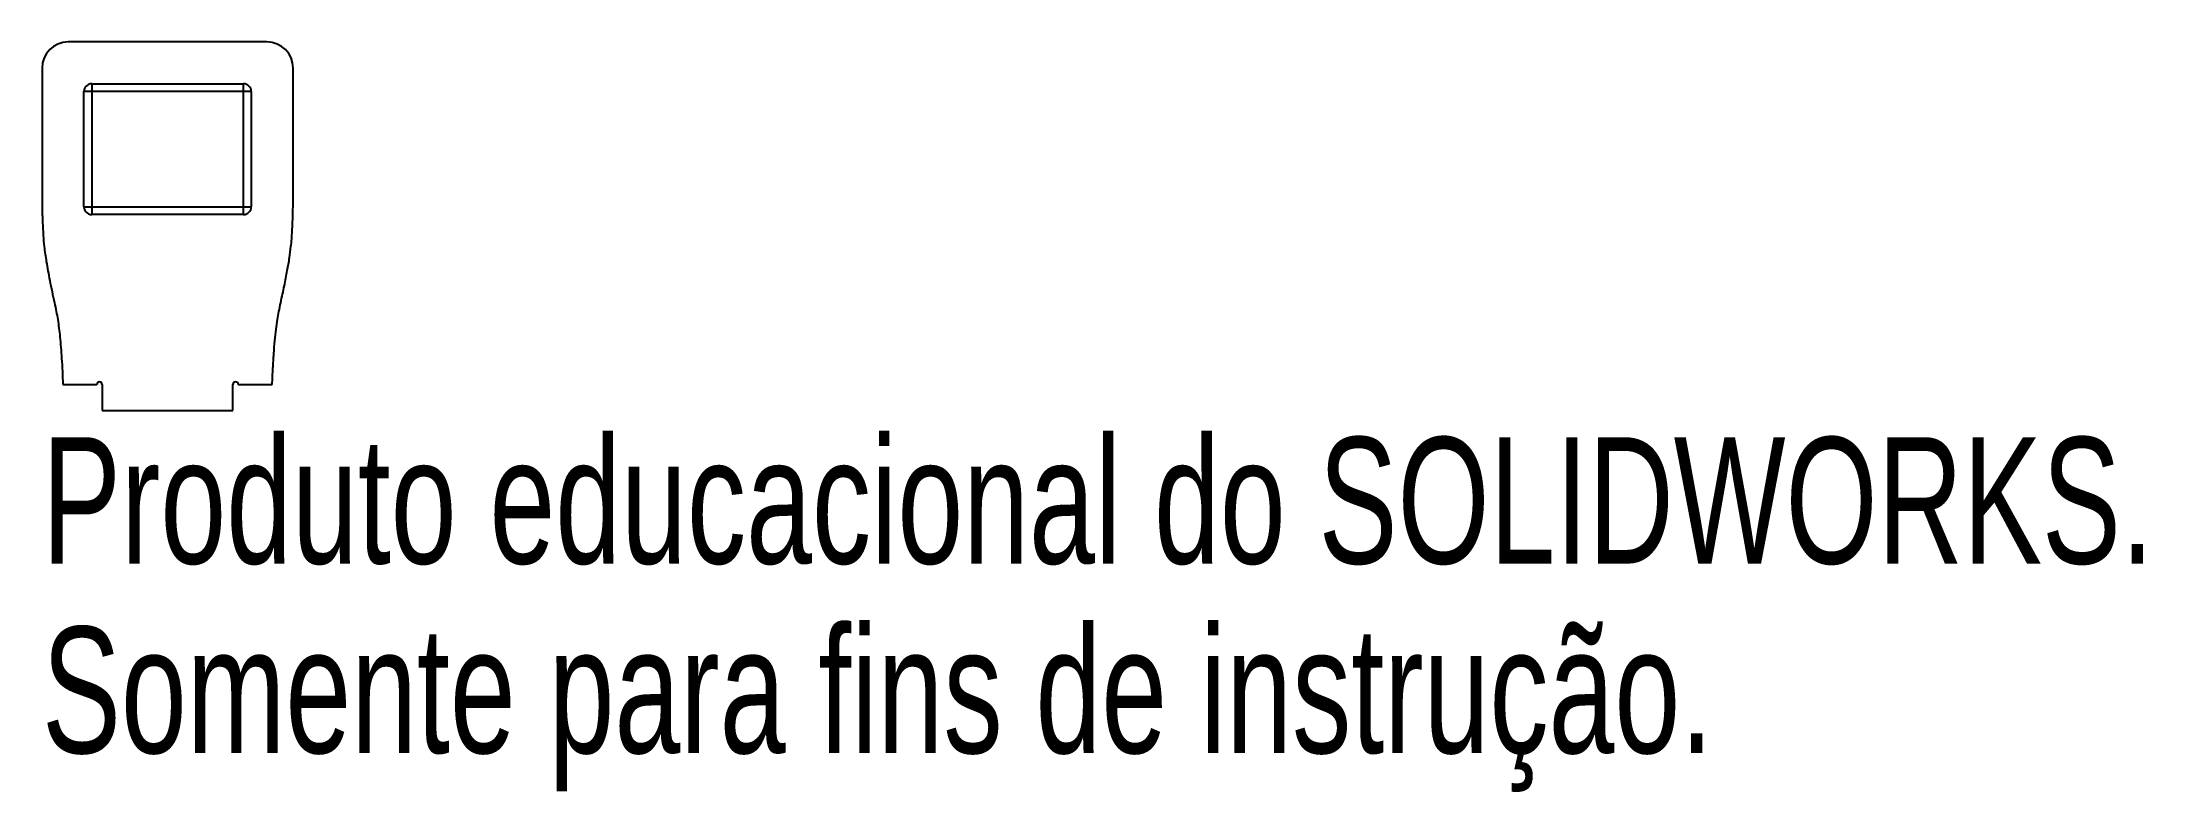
# Model space of a CAD drawing. Header units: millimetres. Extents: x -0.8 to 79.5, y -15.6 to 13.1.
import ezdxf

# ---------------------------------------------------------------- set-up
doc = ezdxf.new("R2010")
doc.units = ezdxf.units.MM
doc.styles.add('SLDTEXTSTYLE0', font='TXT', dxfattribs={"width": 0.7})

msp = doc.modelspace()

# ---------------------------------------------------------------- linework, layer by layer
at = {"color": 7, "linetype": 'Continuous', "lineweight": 25}
for p, q in [((7.8, 13.1), (0.2, 13.1)), ((-0.8, 12.1), (-0.8, 7.457)), ((8.8, 7.457), (8.8, 12.1)), ((1.1, 11.5), (1.1, 6.5)), ((1.1, 11.5), (6.9, 11.5)), ((6.9, 6.5), (6.9, 11.5)), ((0.8, 6.8), (0.8, 11.2)), ((7.2, 11.2), (0.8, 11.2)), ((7.2, 11.2), (7.2, 6.8)), ((0.8, 6.8), (7.2, 6.8)), ((6.9, 6.5), (1.1, 6.5)), ((0, 0), (1.3, 0)), ((1.5, 0), (1.5, -1)), ((6.5, -1), (6.5, 0)), ((6.7, 0), (8, 0)), ((1.5, -1), (6.5, -1))]:
    msp.add_line(p, q, dxfattribs=at)
for centre, radius, start, end in [((0.2, 12.1), 1, 90, 180), ((7.8, 12.1), 1, 0, 90), ((1.1, 11.2), 0.3, 90, 180), ((6.9, 11.2), 0.3, 0, 90), ((1.1, 6.8), 0.3, 180, 270), ((6.9, 6.8), 0.3, 270, 0), ((1.4, 0), 0.1, 0, 180), ((6.6, 0), 0.1, 0, 180)]:
    msp.add_arc(centre, radius, start, end, dxfattribs=at)
for points, knots in [([(-0.8, 7.457), (-0.799, 7.234), (-0.798, 6.814), (-0.782, 6.227), (-0.758, 5.722), (-0.716, 5.221), (-0.632, 4.649), (-0.5, 3.933), (-0.387, 3.41), (-0.325, 3.125)], [0, 0, 0, 0, 0.153427, 0.287853, 0.403343, 0.499995, 0.632957, 0.799562, 1, 1, 1, 1]), ([(8.325, 3.125), (8.373, 3.343), (8.462, 3.753), (8.574, 4.33), (8.66, 4.828), (8.728, 5.326), (8.77, 5.902), (8.796, 6.63), (8.799, 7.165), (8.8, 7.457)], [0, 0, 0, 0, 0.153427, 0.287853, 0.403343, 0.499995, 0.632957, 0.799562, 1, 1, 1, 1]), ([(-0.328, 3.124), (-0.303, 3.011), (-0.256, 2.798), (-0.178, 2.366), (-0.105, 1.77), (-0.041, 0.942), (-0.014, 0.333), (0, 0)], [0, 0, 0, 0, 0.110468, 0.207964, 0.418496, 0.682378, 1, 1, 1, 1]), ([(8, 0), (8.008, 0.206), (8.025, 0.599), (8.058, 1.157), (8.098, 1.654), (8.143, 2.089), (8.195, 2.46), (8.256, 2.798), (8.303, 3.011), (8.328, 3.124)], [0, 0, 0, 0, 0.197051, 0.374715, 0.533052, 0.672144, 0.792112, 0.889574, 1, 1, 1, 1])]:
    msp.add_open_spline(points, degree=3, knots=knots, dxfattribs=at)

# ---------------------------------------------------------------- texts
at = {"color": 7, "linetype": 'Continuous', "char_height": 4.83362, "attachment_point": 1, "style": 'SLDTEXTSTYLE0'}
for s, insert in [('Produto educacional do SOLIDWORKS.', (-0.8, -2.02)), ('Somente para fins de instrução.', (-0.8, -9.27))]:
    msp.add_mtext(s, dxfattribs=dict(at, insert=insert))

doc.saveas('drawing.dxf')
